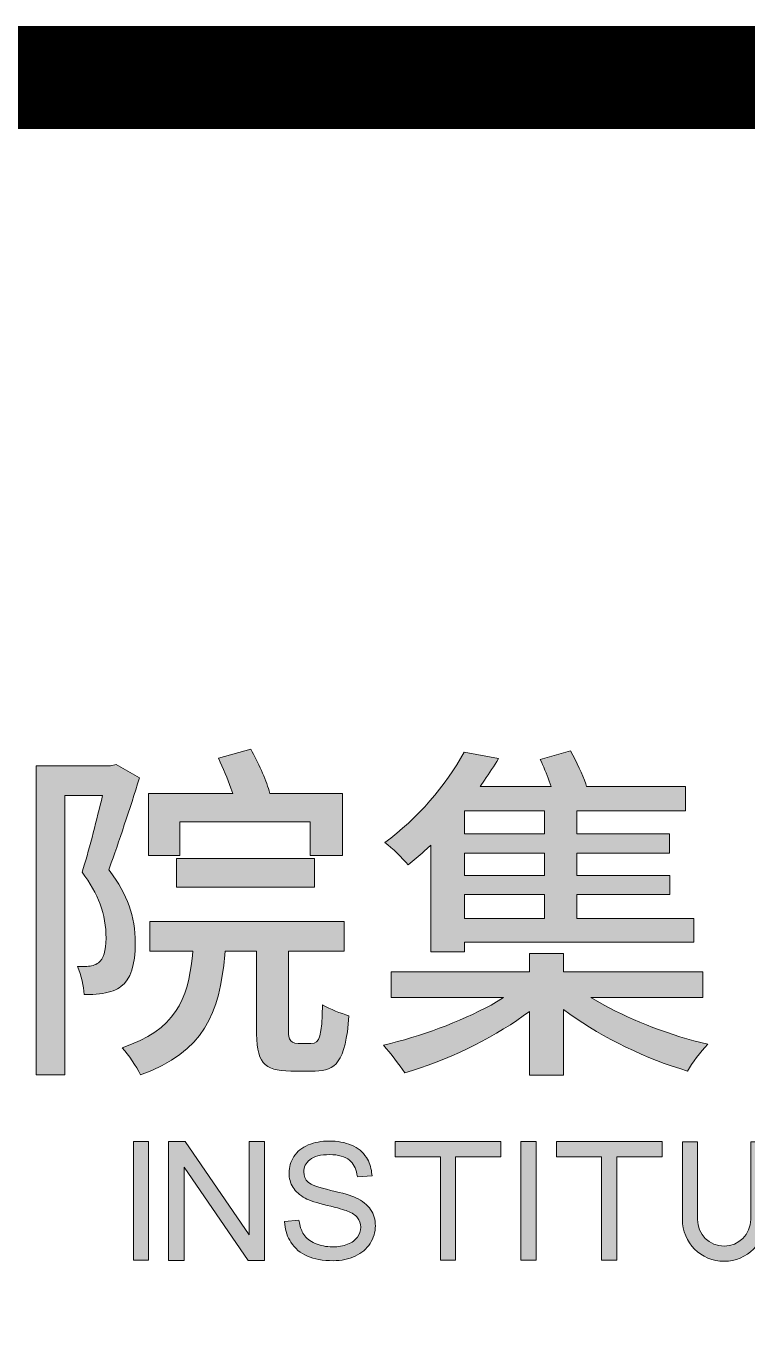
# Model space of a CAD drawing. Header units: millimetres. Extents: x 434053 to 1059003, y -2417481 to 936527.
# Drawn here: x 568757 to 569177, y -2387747 to -2386991 of the extents above; entities that cross this region are included whole.
import ezdxf

# ---------------------------------------------------------------- set-up
doc = ezdxf.new("R2010")
doc.units = ezdxf.units.MM
doc.header["$LTSCALE"] = 1000
doc.header["$MEASUREMENT"] = 0
for name, color, linetype in [('_U+56FE_U+5C42 1', 7, 'Continuous'), ('A-ANNO-TTLB', 7, 'Continuous'), ('图框层', 3, 'Continuous')]:
    doc.layers.add(name, color=color, linetype=linetype)

# ---------------------------------------------------------------- blocks, each defined once
blk = doc.blocks.new('asdfgafglogo2021h')
at = {"layer": '_U+56FE_U+5C42 1'}
h = blk.add_hatch(color=256, dxfattribs=at)
h.dxf.hatch_style = 2
edge = h.paths.add_edge_path()
edge.add_spline(control_points=[(395980.5, -17524.9), (395980.5, -17524.9), (395984.4, -17524.9), (395984.4, -17524.9), (395984.4, -17524.9), (395984.4, -17485.5), (395984.4, -17485.5), (395984.4, -17485.5), (396136.1, -17485.5), (396136.1, -17485.5), (396136.1, -17485.5), (396136.1, -17524.9), (396136.1, -17524.9), (396136.1, -17524.9), (396141.2, -17524.9), (396141.2, -17524.9), (396141.2, -17524.9), (396141.2, -17524.8), (396141.2, -17524.8), (396141.2, -17524.8), (396173.9, -17524.8), (396173.9, -17524.8), (396173.9, -17524.8), (396173.9, -17452.7), (396173.9, -17452.7), (396173.9, -17452.7), (396089.4, -17452.7), (396089.4, -17452.7), (396089.4, -17452.7), (396088.4, -17449.3), (396088.4, -17449.3), (396084.3, -17435.4), (396075.9, -17416.4), (396067.1, -17401), (396067.1, -17401), (396029.4, -17411.6), (396029.4, -17411.6), (396035.1, -17423.2), (396040.2, -17435.4), (396044, -17446.5), (396044, -17446.5), (396046.1, -17452.7), (396046.1, -17452.7), (396046.1, -17452.7), (395948.2, -17452.7), (395948.2, -17452.7), (395948.2, -17452.7), (395948.2, -17524.8), (395948.2, -17524.8), (395948.2, -17524.8), (395980.5, -17524.8), (395980.5, -17524.8), (395980.5, -17524.8), (395980.5, -17524.9), (395980.5, -17524.9)], knot_values=[0, 0, 0, 0, 1, 1, 1, 2, 2, 2, 3, 3, 3, 4, 4, 4, 5, 5, 5, 6, 6, 6, 7, 7, 7, 8, 8, 8, 9, 9, 9, 10, 10, 10, 11, 11, 11, 12, 12, 12, 13, 13, 13, 14, 14, 14, 15, 15, 15, 16, 16, 16, 17, 17, 17, 18, 18, 18, 18], degree=3, periodic=0)
h = blk.add_hatch(color=256, dxfattribs=at)
h.dxf.hatch_style = 2
edge = h.paths.add_edge_path()
edge.add_spline(control_points=[(396391.8, -17780.6), (396391.8, -17780.6), (396391.8, -17706.2), (396391.8, -17706.2), (396391.8, -17706.2), (396384.4, -17711.5), (396384.4, -17711.5), (396345.9, -17739.1), (396294.6, -17763.7), (396246.4, -17777.7), (396240.2, -17768.3), (396230.5, -17755.5), (396221.6, -17745.5), (396264.8, -17735.5), (396310.1, -17718.7), (396347.1, -17698.8), (396347.1, -17698.8), (396361.3, -17689.9), (396361.3, -17689.9), (396361.3, -17689.9), (396230.8, -17689.9), (396230.8, -17689.9), (396230.8, -17689.9), (396230.8, -17660), (396230.8, -17660), (396230.8, -17660), (396391.8, -17660), (396391.8, -17660), (396391.8, -17660), (396391.8, -17638.9), (396391.8, -17638.9), (396391.8, -17638.9), (396431.2, -17638.9), (396431.2, -17638.9), (396431.2, -17638.9), (396431.2, -17660), (396431.2, -17660), (396431.2, -17660), (396593.5, -17660), (396593.5, -17660), (396593.5, -17660), (396593.5, -17689.9), (396593.5, -17689.9), (396593.5, -17689.9), (396463.1, -17689.9), (396463.1, -17689.9), (396463.1, -17689.9), (396478.7, -17698.8), (396478.7, -17698.8), (396512.6, -17717.8), (396556.1, -17734.3), (396599.2, -17744.5), (396590.7, -17753.6), (396581.3, -17765.9), (396575.6, -17775.6), (396528.2, -17761.7), (396477.3, -17737.2), (396438.7, -17709.4), (396438.7, -17709.4), (396431.2, -17704.1), (396431.2, -17704.1), (396431.2, -17704.1), (396431.2, -17780.6), (396431.2, -17780.6), (396431.2, -17780.6), (396391.8, -17780.6), (396391.8, -17780.6)], knot_values=[0, 0, 0, 0, 1, 1, 1, 2, 2, 2, 3, 3, 3, 4, 4, 4, 5, 5, 5, 6, 6, 6, 7, 7, 7, 8, 8, 8, 9, 9, 9, 10, 10, 10, 11, 11, 11, 12, 12, 12, 13, 13, 13, 14, 14, 14, 15, 15, 15, 16, 16, 16, 17, 17, 17, 18, 18, 18, 19, 19, 19, 20, 20, 20, 21, 21, 21, 22, 22, 22, 22], degree=3, periodic=0)
edge = h.paths.add_edge_path()
edge.add_spline(control_points=[(396276.7, -17637), (396276.7, -17637), (396276.7, -17512.9), (396276.7, -17512.9), (396276.7, -17512.9), (396268.9, -17519.8), (396268.9, -17519.8), (396262.8, -17525.3), (396256.6, -17530.5), (396250.4, -17535.7), (396243.1, -17526.9), (396232.5, -17516.5), (396223.2, -17509.8), (396261.1, -17481.6), (396294.3, -17443.7), (396315.5, -17404.4), (396315.5, -17404.4), (396355.6, -17412), (396355.6, -17412), (396350.4, -17420.4), (396345, -17428.7), (396339.3, -17437), (396339.3, -17437), (396334.3, -17444.4), (396334.3, -17444.4), (396334.3, -17444.4), (396417, -17444.4), (396417, -17444.4), (396417, -17444.4), (396414.7, -17438.1), (396414.7, -17438.1), (396411.6, -17429.5), (396407.9, -17420.8), (396404.1, -17412.9), (396404.1, -17412.9), (396439.5, -17403), (396439.5, -17403), (396446.8, -17416.2), (396453.4, -17430.2), (396457.2, -17441.2), (396457.2, -17441.2), (396458.2, -17444.4), (396458.2, -17444.4), (396458.2, -17444.4), (396573.2, -17444.4), (396573.2, -17444.4), (396573.2, -17444.4), (396573.2, -17472.7), (396573.2, -17472.7), (396573.2, -17472.7), (396447, -17472.7), (396447, -17472.7), (396447, -17472.7), (396447, -17499.4), (396447, -17499.4), (396447, -17499.4), (396554.6, -17499.4), (396554.6, -17499.4), (396554.6, -17499.4), (396554.6, -17521.9), (396554.6, -17521.9), (396554.6, -17521.9), (396447, -17521.9), (396447, -17521.9), (396447, -17521.9), (396447, -17547.9), (396447, -17547.9), (396447, -17547.9), (396555, -17547.9), (396555, -17547.9), (396555, -17547.9), (396555, -17570.3), (396555, -17570.3), (396555, -17570.3), (396447, -17570.3), (396447, -17570.3), (396447, -17570.3), (396447, -17597.9), (396447, -17597.9), (396447, -17597.9), (396583.1, -17597.9), (396583.1, -17597.9), (396583.1, -17597.9), (396583.1, -17625.8), (396583.1, -17625.8), (396583.1, -17625.8), (396316.2, -17625.8), (396316.2, -17625.8), (396316.2, -17625.8), (396316.2, -17637), (396316.2, -17637), (396316.2, -17637), (396276.7, -17637), (396276.7, -17637)], knot_values=[0, 0, 0, 0, 1, 1, 1, 2, 2, 2, 3, 3, 3, 4, 4, 4, 5, 5, 5, 6, 6, 6, 7, 7, 7, 8, 8, 8, 9, 9, 9, 10, 10, 10, 11, 11, 11, 12, 12, 12, 13, 13, 13, 14, 14, 14, 15, 15, 15, 16, 16, 16, 17, 17, 17, 18, 18, 18, 19, 19, 19, 20, 20, 20, 21, 21, 21, 22, 22, 22, 23, 23, 23, 24, 24, 24, 25, 25, 25, 26, 26, 26, 27, 27, 27, 28, 28, 28, 29, 29, 29, 30, 30, 30, 31, 31, 31, 31], degree=3, periodic=0)
h.paths.add_polyline_path([(396316.2, -17597.9), (396409.2, -17597.9), (396409.2, -17570.3), (396316.2, -17570.3)])
h.paths.add_polyline_path([(396316.2, -17547.9), (396409.2, -17547.9), (396409.2, -17521.9), (396316.2, -17521.9)])
h.paths.add_polyline_path([(396316.2, -17499.4), (396409.2, -17499.4), (396409.2, -17472.7), (396316.2, -17472.7)])
h = blk.add_hatch(color=256, dxfattribs=at)
h.dxf.hatch_style = 2
edge = h.paths.add_edge_path()
edge.add_spline(control_points=[(395903.4, -17543.5), (395903.4, -17543.5), (395901.8, -17541.5), (395901.8, -17541.5), (395901.8, -17541.5), (395902.7, -17539.1), (395902.7, -17539.1), (395913.3, -17509.5), (395926.3, -17470.6), (395937.5, -17434.5), (395937.5, -17434.5), (395910.2, -17418.7), (395910.2, -17418.7), (395910.2, -17418.7), (395903.8, -17420.4), (395903.8, -17420.4), (395903.8, -17420.4), (395817.1, -17420.4), (395817.1, -17420.4), (395817.1, -17420.4), (395817.1, -17780.2), (395817.1, -17780.2), (395817.1, -17780.2), (395850.7, -17780.2), (395850.7, -17780.2), (395850.7, -17780.2), (395850.7, -17454.9), (395850.7, -17454.9), (395850.7, -17454.9), (395894.5, -17454.9), (395894.5, -17454.9), (395894.5, -17454.9), (395893.1, -17460.7), (395893.1, -17460.7), (395886.3, -17488.6), (395878.5, -17520.2), (395870.6, -17544.3), (395889.4, -17568.5), (395898.6, -17593.6), (395898.6, -17621), (395898.6, -17635.7), (395895.7, -17645.1), (395889.6, -17649.6), (395885.9, -17652.4), (395881.3, -17653.8), (395876.2, -17653.8), (395876.2, -17653.8), (395873, -17654), (395871.3, -17654), (395869.5, -17654), (395867.7, -17654), (395865.5, -17653.9), (395869.9, -17664.5), (395872.5, -17676.9), (395873.2, -17686.4), (395875.1, -17686.4), (395877.1, -17686.5), (395879, -17686.5), (395884.6, -17686.5), (395889.8, -17686.2), (395894.3, -17685.4), (395904.4, -17683.7), (395910.8, -17681.3), (395915.9, -17677.2), (395927.3, -17668.7), (395932.6, -17652.5), (395932.6, -17626.4), (395932.6, -17595.8), (395923.3, -17569.5), (395903.4, -17543.5)], knot_values=[0, 0, 0, 0, 1, 1, 1, 2, 2, 2, 3, 3, 3, 4, 4, 4, 5, 5, 5, 6, 6, 6, 7, 7, 7, 8, 8, 8, 9, 9, 9, 10, 10, 10, 11, 11, 11, 12, 12, 12, 13, 13, 13, 14, 14, 14, 15, 15, 15, 16, 16, 16, 17, 17, 17, 18, 18, 18, 19, 19, 19, 20, 20, 20, 21, 21, 21, 22, 22, 22, 23, 23, 23, 23], degree=3, periodic=0)
h = blk.add_hatch(color=256, dxfattribs=at)
h.dxf.hatch_style = 2
h.paths.add_polyline_path([(396141.2, -17528.4), (396136.1, -17528.4), (396136.1, -17528.4), (395984.4, -17528.4), (395984.4, -17528.4), (395980.5, -17528.4), (395980.5, -17561.7), (396141.2, -17561.7)])
h = blk.add_hatch(color=256, dxfattribs=at)
h.dxf.hatch_style = 2
edge = h.paths.add_edge_path()
edge.add_spline(control_points=[(396150.8, -17698.5), (396149.9, -17734.3), (396147.7, -17743.6), (396137.2, -17743.6), (396137.2, -17743.6), (396122.3, -17743.6), (396122.3, -17743.6), (396111, -17743.6), (396111, -17735.3), (396111, -17725.7), (396111, -17725.7), (396111, -17636.1), (396111, -17636.1), (396111, -17636.1), (396176, -17636.1), (396176, -17636.1), (396176, -17636.1), (396176, -17601.7), (396176, -17601.7), (396176, -17601.7), (395949.5, -17601.7), (395949.5, -17601.7), (395949.5, -17601.7), (395949.5, -17636.1), (395949.5, -17636.1), (395949.5, -17636.1), (395999.6, -17636.1), (395999.6, -17636.1), (395999.6, -17636.1), (395999.1, -17641.3), (395999.1, -17641.3), (395994.2, -17693), (395978.9, -17727.5), (395917.3, -17748.6), (395925.2, -17757.3), (395933.9, -17769.7), (395938.7, -17780.2), (396012.7, -17753.3), (396030.9, -17708.3), (396036.9, -17640.4), (396036.9, -17640.4), (396037.3, -17636.1), (396037.3, -17636.1), (396037.3, -17636.1), (396073.6, -17636.1), (396073.6, -17636.1), (396073.6, -17636.1), (396073.6, -17725.3), (396073.6, -17725.3), (396073.6, -17765.7), (396081.5, -17775.6), (396113.6, -17775.6), (396113.6, -17775.6), (396142.2, -17775.6), (396142.2, -17775.6), (396165.4, -17775.6), (396177.4, -17765.9), (396181.5, -17711.4), (396171.7, -17708.3), (396159.8, -17703.8), (396150.8, -17698.5)], knot_values=[0, 0, 0, 0, 1, 1, 1, 2, 2, 2, 3, 3, 3, 4, 4, 4, 5, 5, 5, 6, 6, 6, 7, 7, 7, 8, 8, 8, 9, 9, 9, 10, 10, 10, 11, 11, 11, 12, 12, 12, 13, 13, 13, 14, 14, 14, 15, 15, 15, 16, 16, 16, 17, 17, 17, 18, 18, 18, 19, 19, 19, 20, 20, 20, 20], degree=3, periodic=0)
h = blk.add_hatch(color=256, dxfattribs=at)
h.dxf.hatch_style = 2
edge = h.paths.add_edge_path()
edge.add_spline(control_points=[(396189.5, -17923.1), (396184.1, -17920.6), (396174.3, -17917.7), (396160.3, -17914.5), (396145.9, -17911.2), (396137.3, -17908), (396133.9, -17905), (396130.5, -17901.8), (396128.8, -17897.9), (396128.8, -17893), (396128.8, -17887.5), (396131.2, -17882.8), (396136, -17878.8), (396140.9, -17874.9), (396148.4, -17872.9), (396159.1, -17872.9), (396169.2, -17872.9), (396176.9, -17875.1), (396182.1, -17879.4), (396186.6, -17883.2), (396189.5, -17888.7), (396190.8, -17895.7), (396190.8, -17895.7), (396191.3, -17898.7), (396191.3, -17898.7), (396191.3, -17898.7), (396208.4, -17897.5), (396208.4, -17897.5), (396208.4, -17897.5), (396207.9, -17893.9), (396207.9, -17893.9), (396207.2, -17887.3), (396205.2, -17881.5), (396201.7, -17876.1), (396197.7, -17869.9), (396191.9, -17865.1), (396184.4, -17861.9), (396176.8, -17858.7), (396168.1, -17857.1), (396158.4, -17857.1), (396149.5, -17857.1), (396141.3, -17858.6), (396134, -17861.7), (396126.8, -17864.7), (396121.2, -17869.2), (396117.4, -17875.2), (396113.6, -17881.1), (396111.7, -17887.5), (396111.7, -17894.2), (396111.7, -17900.5), (396113.2, -17906), (396116.3, -17911), (396119.4, -17916), (396124.1, -17920.2), (396130.5, -17923.6), (396135.4, -17926.3), (396144, -17929.1), (396156.1, -17932), (396168.2, -17935), (396176.1, -17937.2), (396179.6, -17938.6), (396185.1, -17940.7), (396189.1, -17943.3), (396191.4, -17946.5), (396193.8, -17949.6), (396195.1, -17953.3), (396195.1, -17957.5), (396195.1, -17961.6), (396193.8, -17965.5), (396191.3, -17969), (396188.8, -17972.5), (396185, -17975.3), (396179.9, -17977.3), (396174.9, -17979.3), (396169, -17980.3), (396162.3, -17980.3), (396154.9, -17980.3), (396148.1, -17978.9), (396142.1, -17976.3), (396136.2, -17973.7), (396131.7, -17970.2), (396128.8, -17965.8), (396126.4, -17962.2), (396124.7, -17957.7), (396123.8, -17952.3), (396123.8, -17952.3), (396123.2, -17949.2), (396123.2, -17949.2), (396123.2, -17949.2), (396106.5, -17950.7), (396106.5, -17950.7), (396106.5, -17950.7), (396106.8, -17954.1), (396106.8, -17954.1), (396107.5, -17961.9), (396109.9, -17968.9), (396113.9, -17975), (396118.5, -17982.2), (396124.8, -17987.5), (396133, -17991.1), (396141, -17994.6), (396151.1, -17996.4), (396163.2, -17996.4), (396172.7, -17996.4), (396181.3, -17994.6), (396188.7, -17991.1), (396196.3, -17987.6), (396202.1, -17982.6), (396206.1, -17976.3), (396210.1, -17970), (396212.2, -17963.1), (396212.2, -17956), (396212.2, -17948.8), (396210.3, -17942.4), (396206.7, -17936.9), (396203, -17931.3), (396197.2, -17926.7), (396189.5, -17923.1)], knot_values=[0, 0, 0, 0, 1, 1, 1, 2, 2, 2, 3, 3, 3, 4, 4, 4, 5, 5, 5, 6, 6, 6, 7, 7, 7, 8, 8, 8, 9, 9, 9, 10, 10, 10, 11, 11, 11, 12, 12, 12, 13, 13, 13, 14, 14, 14, 15, 15, 15, 16, 16, 16, 17, 17, 17, 18, 18, 18, 19, 19, 19, 20, 20, 20, 21, 21, 21, 22, 22, 22, 23, 23, 23, 24, 24, 24, 25, 25, 25, 26, 26, 26, 27, 27, 27, 28, 28, 28, 29, 29, 29, 30, 30, 30, 31, 31, 31, 32, 32, 32, 33, 33, 33, 34, 34, 34, 35, 35, 35, 36, 36, 36, 37, 37, 37, 38, 38, 38, 39, 39, 39, 39], degree=3, periodic=0)
h = blk.add_hatch(color=256, dxfattribs=at)
h.dxf.hatch_style = 2
h.paths.add_polyline_path([(395930.4, -17995.6), (395948, -17995.6), (395948, -17857.8), (395930.4, -17857.8)])
h = blk.add_hatch(color=256, dxfattribs=at)
h.dxf.hatch_style = 2
h.paths.add_polyline_path([(396065.3, -17966.2), (395990.8, -17857.8), (395971.5, -17857.8), (395971.5, -17996), (395989.5, -17996), (395989.5, -17887.5), (396064.1, -17996), (396083.3, -17996), (396083.3, -17857.8), (396065.3, -17857.8)])
h = blk.add_hatch(color=256, dxfattribs=at)
h.dxf.hatch_style = 2
h.paths.add_polyline_path([(396235.2, -17875.4), (396288, -17875.4), (396288, -17995.6), (396305.6, -17995.6), (396305.6, -17875.4), (396358.3, -17875.4), (396358.3, -17857.8), (396235.2, -17857.8)])
h = blk.add_hatch(color=256, dxfattribs=at)
h.dxf.hatch_style = 2
h.paths.add_polyline_path([(396381.8, -17995.6), (396399.5, -17995.6), (396399.5, -17857.8), (396381.8, -17857.8)])
h = blk.add_hatch(color=256, dxfattribs=at)
h.dxf.hatch_style = 2
h.paths.add_polyline_path([(396423, -17875.4), (396475.7, -17875.4), (396475.7, -17995.6), (396493.3, -17995.6), (396493.3, -17875.4), (396546.1, -17875.4), (396546.1, -17857.8), (396423, -17857.8)])
h = blk.add_hatch(color=256, dxfattribs=at)
h.dxf.hatch_style = 2
edge = h.paths.add_edge_path()
edge.add_spline(control_points=[(396649.3, -17948.5), (396649.3, -17965.6), (396635.4, -17979.5), (396618.3, -17979.5), (396601.3, -17979.5), (396587.4, -17965.6), (396587.4, -17948.5), (396587.4, -17948.5), (396587.4, -17858.2), (396587.4, -17858.2), (396587.4, -17858.2), (396569.8, -17858.2), (396569.8, -17858.2), (396569.8, -17858.2), (396569.8, -17948.5), (396569.8, -17948.5), (396569.8, -17975.3), (396591.5, -17997.1), (396618.3, -17997.1), (396645.1, -17997.1), (396666.9, -17975.3), (396666.9, -17948.5), (396666.9, -17948.5), (396666.9, -17858.2), (396666.9, -17858.2), (396666.9, -17858.2), (396649.3, -17858.2), (396649.3, -17858.2), (396649.3, -17858.2), (396649.3, -17948.5), (396649.3, -17948.5)], knot_values=[0, 0, 0, 0, 1, 1, 1, 2, 2, 2, 3, 3, 3, 4, 4, 4, 5, 5, 5, 6, 6, 6, 7, 7, 7, 8, 8, 8, 9, 9, 9, 10, 10, 10, 10], degree=3, periodic=0)
at = {"layer": '_U+56FE_U+5C42 1', "lineweight": 0}
for p, q in [((396409.2, -17472.7), (396316.2, -17472.7)), ((396316.2, -17472.7), (396316.2, -17499.4)), ((396409.2, -17499.4), (396409.2, -17472.7)), ((396316.2, -17499.4), (396409.2, -17499.4)), ((396409.2, -17521.9), (396316.2, -17521.9)), ((396316.2, -17521.9), (396316.2, -17547.9)), ((396409.2, -17547.9), (396409.2, -17521.9)), ((396316.2, -17547.9), (396409.2, -17547.9)), ((396409.2, -17570.3), (396316.2, -17570.3)), ((396316.2, -17570.3), (396316.2, -17597.9)), ((396409.2, -17597.9), (396409.2, -17570.3)), ((396316.2, -17597.9), (396409.2, -17597.9))]:
    blk.add_line(p, q, dxfattribs=at)
for points in [[(396141.2, -17528.4), (396136.1, -17528.4), (396136.1, -17528.4), (395984.4, -17528.4), (395984.4, -17528.4), (395980.5, -17528.4), (395980.5, -17561.7), (396141.2, -17561.7), (396141.2, -17528.4)], [(395930.4, -17995.6), (395948, -17995.6), (395948, -17857.8), (395930.4, -17857.8), (395930.4, -17995.6)], [(396065.3, -17966.2), (395990.8, -17857.8), (395971.5, -17857.8), (395971.5, -17996), (395989.5, -17996), (395989.5, -17887.5), (396064.1, -17996), (396083.3, -17996), (396083.3, -17857.8), (396065.3, -17857.8), (396065.3, -17966.2)], [(396235.2, -17875.4), (396288, -17875.4), (396288, -17995.6), (396305.6, -17995.6), (396305.6, -17875.4), (396358.3, -17875.4), (396358.3, -17857.8), (396235.2, -17857.8), (396235.2, -17875.4)], [(396381.8, -17995.6), (396399.5, -17995.6), (396399.5, -17857.8), (396381.8, -17857.8), (396381.8, -17995.6)], [(396423, -17875.4), (396475.7, -17875.4), (396475.7, -17995.6), (396493.3, -17995.6), (396493.3, -17875.4), (396546.1, -17875.4), (396546.1, -17857.8), (396423, -17857.8), (396423, -17875.4)]]:
    blk.add_lwpolyline(points, dxfattribs=at)
for points, knots in [([(395980.5, -17524.9), (395980.5, -17524.9), (395984.4, -17524.9), (395984.4, -17524.9), (395984.4, -17524.9), (395984.4, -17485.5), (395984.4, -17485.5), (395984.4, -17485.5), (396136.1, -17485.5), (396136.1, -17485.5), (396136.1, -17485.5), (396136.1, -17524.9), (396136.1, -17524.9), (396136.1, -17524.9), (396141.2, -17524.9), (396141.2, -17524.9), (396141.2, -17524.9), (396141.2, -17524.8), (396141.2, -17524.8), (396141.2, -17524.8), (396173.9, -17524.8), (396173.9, -17524.8), (396173.9, -17524.8), (396173.9, -17452.7), (396173.9, -17452.7), (396173.9, -17452.7), (396089.4, -17452.7), (396089.4, -17452.7), (396089.4, -17452.7), (396088.4, -17449.3), (396088.4, -17449.3), (396084.3, -17435.4), (396075.9, -17416.4), (396067.1, -17401), (396067.1, -17401), (396029.4, -17411.6), (396029.4, -17411.6), (396035.1, -17423.2), (396040.2, -17435.4), (396044, -17446.5), (396044, -17446.5), (396046.1, -17452.7), (396046.1, -17452.7), (396046.1, -17452.7), (395948.2, -17452.7), (395948.2, -17452.7), (395948.2, -17452.7), (395948.2, -17524.8), (395948.2, -17524.8), (395948.2, -17524.8), (395980.5, -17524.8), (395980.5, -17524.8), (395980.5, -17524.8), (395980.5, -17524.9), (395980.5, -17524.9)], [0, 0, 0, 0, 1, 1, 1, 2, 2, 2, 3, 3, 3, 4, 4, 4, 5, 5, 5, 6, 6, 6, 7, 7, 7, 8, 8, 8, 9, 9, 9, 10, 10, 10, 11, 11, 11, 12, 12, 12, 13, 13, 13, 14, 14, 14, 15, 15, 15, 16, 16, 16, 17, 17, 17, 18, 18, 18, 18]), ([(395903.4, -17543.5), (395903.4, -17543.5), (395901.8, -17541.5), (395901.8, -17541.5), (395901.8, -17541.5), (395902.7, -17539.1), (395902.7, -17539.1), (395913.3, -17509.5), (395926.3, -17470.6), (395937.5, -17434.5), (395937.5, -17434.5), (395910.2, -17418.7), (395910.2, -17418.7), (395910.2, -17418.7), (395903.8, -17420.4), (395903.8, -17420.4), (395903.8, -17420.4), (395817.1, -17420.4), (395817.1, -17420.4), (395817.1, -17420.4), (395817.1, -17780.2), (395817.1, -17780.2), (395817.1, -17780.2), (395850.7, -17780.2), (395850.7, -17780.2), (395850.7, -17780.2), (395850.7, -17454.9), (395850.7, -17454.9), (395850.7, -17454.9), (395894.5, -17454.9), (395894.5, -17454.9), (395894.5, -17454.9), (395893.1, -17460.7), (395893.1, -17460.7), (395886.3, -17488.6), (395878.5, -17520.2), (395870.6, -17544.3), (395889.4, -17568.5), (395898.6, -17593.6), (395898.6, -17621), (395898.6, -17635.7), (395895.7, -17645.1), (395889.6, -17649.6), (395885.9, -17652.4), (395881.3, -17653.8), (395876.2, -17653.8), (395876.2, -17653.8), (395873, -17654), (395871.3, -17654), (395869.5, -17654), (395867.7, -17654), (395865.5, -17653.9), (395869.9, -17664.5), (395872.5, -17676.9), (395873.2, -17686.4), (395875.1, -17686.4), (395877.1, -17686.5), (395879, -17686.5), (395884.6, -17686.5), (395889.8, -17686.2), (395894.3, -17685.4), (395904.4, -17683.7), (395910.8, -17681.3), (395915.9, -17677.2), (395927.3, -17668.7), (395932.6, -17652.5), (395932.6, -17626.4), (395932.6, -17595.8), (395923.3, -17569.5), (395903.4, -17543.5)], [0, 0, 0, 0, 1, 1, 1, 2, 2, 2, 3, 3, 3, 4, 4, 4, 5, 5, 5, 6, 6, 6, 7, 7, 7, 8, 8, 8, 9, 9, 9, 10, 10, 10, 11, 11, 11, 12, 12, 12, 13, 13, 13, 14, 14, 14, 15, 15, 15, 16, 16, 16, 17, 17, 17, 18, 18, 18, 19, 19, 19, 20, 20, 20, 21, 21, 21, 22, 22, 22, 23, 23, 23, 23]), ([(396150.8, -17698.5), (396149.9, -17734.3), (396147.7, -17743.6), (396137.2, -17743.6), (396137.2, -17743.6), (396122.3, -17743.6), (396122.3, -17743.6), (396111, -17743.6), (396111, -17735.3), (396111, -17725.7), (396111, -17725.7), (396111, -17636.1), (396111, -17636.1), (396111, -17636.1), (396176, -17636.1), (396176, -17636.1), (396176, -17636.1), (396176, -17601.7), (396176, -17601.7), (396176, -17601.7), (395949.5, -17601.7), (395949.5, -17601.7), (395949.5, -17601.7), (395949.5, -17636.1), (395949.5, -17636.1), (395949.5, -17636.1), (395999.6, -17636.1), (395999.6, -17636.1), (395999.6, -17636.1), (395999.1, -17641.3), (395999.1, -17641.3), (395994.2, -17693), (395978.9, -17727.5), (395917.3, -17748.6), (395925.2, -17757.3), (395933.9, -17769.7), (395938.7, -17780.2), (396012.7, -17753.3), (396030.9, -17708.3), (396036.9, -17640.4), (396036.9, -17640.4), (396037.3, -17636.1), (396037.3, -17636.1), (396037.3, -17636.1), (396073.6, -17636.1), (396073.6, -17636.1), (396073.6, -17636.1), (396073.6, -17725.3), (396073.6, -17725.3), (396073.6, -17765.7), (396081.5, -17775.6), (396113.6, -17775.6), (396113.6, -17775.6), (396142.2, -17775.6), (396142.2, -17775.6), (396165.4, -17775.6), (396177.4, -17765.9), (396181.5, -17711.4), (396171.7, -17708.3), (396159.8, -17703.8), (396150.8, -17698.5)], [0, 0, 0, 0, 1, 1, 1, 2, 2, 2, 3, 3, 3, 4, 4, 4, 5, 5, 5, 6, 6, 6, 7, 7, 7, 8, 8, 8, 9, 9, 9, 10, 10, 10, 11, 11, 11, 12, 12, 12, 13, 13, 13, 14, 14, 14, 15, 15, 15, 16, 16, 16, 17, 17, 17, 18, 18, 18, 19, 19, 19, 20, 20, 20, 20]), ([(396189.5, -17923.1), (396184.1, -17920.6), (396174.3, -17917.7), (396160.3, -17914.5), (396145.9, -17911.2), (396137.3, -17908), (396133.9, -17905), (396130.5, -17901.8), (396128.8, -17897.9), (396128.8, -17893), (396128.8, -17887.5), (396131.2, -17882.8), (396136, -17878.8), (396140.9, -17874.9), (396148.4, -17872.9), (396159.1, -17872.9), (396169.2, -17872.9), (396176.9, -17875.1), (396182.1, -17879.4), (396186.6, -17883.2), (396189.5, -17888.7), (396190.8, -17895.7), (396190.8, -17895.7), (396191.3, -17898.7), (396191.3, -17898.7), (396191.3, -17898.7), (396208.4, -17897.5), (396208.4, -17897.5), (396208.4, -17897.5), (396207.9, -17893.9), (396207.9, -17893.9), (396207.2, -17887.3), (396205.2, -17881.5), (396201.7, -17876.1), (396197.7, -17869.9), (396191.9, -17865.1), (396184.4, -17861.9), (396176.8, -17858.7), (396168.1, -17857.1), (396158.4, -17857.1), (396149.5, -17857.1), (396141.3, -17858.6), (396134, -17861.7), (396126.8, -17864.7), (396121.2, -17869.2), (396117.4, -17875.2), (396113.6, -17881.1), (396111.7, -17887.5), (396111.7, -17894.2), (396111.7, -17900.5), (396113.2, -17906), (396116.3, -17911), (396119.4, -17916), (396124.1, -17920.2), (396130.5, -17923.6), (396135.4, -17926.3), (396144, -17929.1), (396156.1, -17932), (396168.2, -17935), (396176.1, -17937.2), (396179.6, -17938.6), (396185.1, -17940.7), (396189.1, -17943.3), (396191.4, -17946.5), (396193.8, -17949.6), (396195.1, -17953.3), (396195.1, -17957.5), (396195.1, -17961.6), (396193.8, -17965.5), (396191.3, -17969), (396188.8, -17972.5), (396185, -17975.3), (396179.9, -17977.3), (396174.9, -17979.3), (396169, -17980.3), (396162.3, -17980.3), (396154.9, -17980.3), (396148.1, -17978.9), (396142.1, -17976.3), (396136.2, -17973.7), (396131.7, -17970.2), (396128.8, -17965.8), (396126.4, -17962.2), (396124.7, -17957.7), (396123.8, -17952.3), (396123.8, -17952.3), (396123.2, -17949.2), (396123.2, -17949.2), (396123.2, -17949.2), (396106.5, -17950.7), (396106.5, -17950.7), (396106.5, -17950.7), (396106.8, -17954.1), (396106.8, -17954.1), (396107.5, -17961.9), (396109.9, -17968.9), (396113.9, -17975), (396118.5, -17982.2), (396124.8, -17987.5), (396133, -17991.1), (396141, -17994.6), (396151.1, -17996.4), (396163.2, -17996.4), (396172.7, -17996.4), (396181.3, -17994.6), (396188.7, -17991.1), (396196.3, -17987.6), (396202.1, -17982.6), (396206.1, -17976.3), (396210.1, -17970), (396212.2, -17963.1), (396212.2, -17956), (396212.2, -17948.8), (396210.3, -17942.4), (396206.7, -17936.9), (396203, -17931.3), (396197.2, -17926.7), (396189.5, -17923.1)], [0, 0, 0, 0, 1, 1, 1, 2, 2, 2, 3, 3, 3, 4, 4, 4, 5, 5, 5, 6, 6, 6, 7, 7, 7, 8, 8, 8, 9, 9, 9, 10, 10, 10, 11, 11, 11, 12, 12, 12, 13, 13, 13, 14, 14, 14, 15, 15, 15, 16, 16, 16, 17, 17, 17, 18, 18, 18, 19, 19, 19, 20, 20, 20, 21, 21, 21, 22, 22, 22, 23, 23, 23, 24, 24, 24, 25, 25, 25, 26, 26, 26, 27, 27, 27, 28, 28, 28, 29, 29, 29, 30, 30, 30, 31, 31, 31, 32, 32, 32, 33, 33, 33, 34, 34, 34, 35, 35, 35, 36, 36, 36, 37, 37, 37, 38, 38, 38, 39, 39, 39, 39]), ([(396649.3, -17948.5), (396649.3, -17965.6), (396635.4, -17979.5), (396618.3, -17979.5), (396601.3, -17979.5), (396587.4, -17965.6), (396587.4, -17948.5), (396587.4, -17948.5), (396587.4, -17858.2), (396587.4, -17858.2), (396587.4, -17858.2), (396569.8, -17858.2), (396569.8, -17858.2), (396569.8, -17858.2), (396569.8, -17948.5), (396569.8, -17948.5), (396569.8, -17975.3), (396591.5, -17997.1), (396618.3, -17997.1), (396645.1, -17997.1), (396666.9, -17975.3), (396666.9, -17948.5), (396666.9, -17948.5), (396666.9, -17858.2), (396666.9, -17858.2), (396666.9, -17858.2), (396649.3, -17858.2), (396649.3, -17858.2), (396649.3, -17858.2), (396649.3, -17948.5), (396649.3, -17948.5)], [0, 0, 0, 0, 1, 1, 1, 2, 2, 2, 3, 3, 3, 4, 4, 4, 5, 5, 5, 6, 6, 6, 7, 7, 7, 8, 8, 8, 9, 9, 9, 10, 10, 10, 10])]:
    blk.add_open_spline(points, degree=3, knots=knots, dxfattribs=at)
for points in [[(396404.1, -17412.9), (396404.1, -17412.9), (396439.5, -17403), (396439.5, -17403)], [(396439.5, -17403), (396446.8, -17416.2), (396453.4, -17430.2), (396457.2, -17441.2)], [(396223.2, -17509.8), (396261.1, -17481.6), (396294.3, -17443.7), (396315.5, -17404.4)], [(396315.5, -17404.4), (396315.5, -17404.4), (396355.6, -17412), (396355.6, -17412)], [(396355.6, -17412), (396350.4, -17420.4), (396345, -17428.7), (396339.3, -17437)], [(396414.7, -17438.1), (396411.6, -17429.5), (396407.9, -17420.8), (396404.1, -17412.9)], [(396339.3, -17437), (396339.3, -17437), (396334.3, -17444.4), (396334.3, -17444.4)], [(396334.3, -17444.4), (396334.3, -17444.4), (396417, -17444.4), (396417, -17444.4)], [(396417, -17444.4), (396417, -17444.4), (396414.7, -17438.1), (396414.7, -17438.1)], [(396457.2, -17441.2), (396457.2, -17441.2), (396458.2, -17444.4), (396458.2, -17444.4)], [(396458.2, -17444.4), (396458.2, -17444.4), (396573.2, -17444.4), (396573.2, -17444.4)], [(396573.2, -17444.4), (396573.2, -17444.4), (396573.2, -17472.7), (396573.2, -17472.7)], [(396573.2, -17472.7), (396573.2, -17472.7), (396447, -17472.7), (396447, -17472.7)], [(396447, -17472.7), (396447, -17472.7), (396447, -17499.4), (396447, -17499.4)], [(396447, -17499.4), (396447, -17499.4), (396554.6, -17499.4), (396554.6, -17499.4)], [(396554.6, -17499.4), (396554.6, -17499.4), (396554.6, -17521.9), (396554.6, -17521.9)], [(396250.4, -17535.7), (396243.1, -17526.9), (396232.5, -17516.5), (396223.2, -17509.8)], [(396268.9, -17519.8), (396262.8, -17525.3), (396256.6, -17530.5), (396250.4, -17535.7)], [(396276.7, -17512.9), (396276.7, -17512.9), (396268.9, -17519.8), (396268.9, -17519.8)], [(396276.7, -17637), (396276.7, -17637), (396276.7, -17512.9), (396276.7, -17512.9)], [(396554.6, -17521.9), (396554.6, -17521.9), (396447, -17521.9), (396447, -17521.9)], [(396447, -17521.9), (396447, -17521.9), (396447, -17547.9), (396447, -17547.9)], [(396447, -17547.9), (396447, -17547.9), (396555, -17547.9), (396555, -17547.9)], [(396555, -17547.9), (396555, -17547.9), (396555, -17570.3), (396555, -17570.3)], [(396555, -17570.3), (396555, -17570.3), (396447, -17570.3), (396447, -17570.3)], [(396447, -17570.3), (396447, -17570.3), (396447, -17597.9), (396447, -17597.9)], [(396447, -17597.9), (396447, -17597.9), (396583.1, -17597.9), (396583.1, -17597.9)], [(396583.1, -17597.9), (396583.1, -17597.9), (396583.1, -17625.8), (396583.1, -17625.8)], [(396583.1, -17625.8), (396583.1, -17625.8), (396316.2, -17625.8), (396316.2, -17625.8)], [(396316.2, -17625.8), (396316.2, -17625.8), (396316.2, -17637), (396316.2, -17637)], [(396316.2, -17637), (396316.2, -17637), (396276.7, -17637), (396276.7, -17637)], [(396391.8, -17660), (396391.8, -17660), (396391.8, -17638.9), (396391.8, -17638.9)], [(396391.8, -17638.9), (396391.8, -17638.9), (396431.2, -17638.9), (396431.2, -17638.9)], [(396431.2, -17638.9), (396431.2, -17638.9), (396431.2, -17660), (396431.2, -17660)], [(396230.8, -17689.9), (396230.8, -17689.9), (396230.8, -17660), (396230.8, -17660)], [(396230.8, -17660), (396230.8, -17660), (396391.8, -17660), (396391.8, -17660)], [(396431.2, -17660), (396431.2, -17660), (396593.5, -17660), (396593.5, -17660)], [(396593.5, -17660), (396593.5, -17660), (396593.5, -17689.9), (396593.5, -17689.9)], [(396361.3, -17689.9), (396361.3, -17689.9), (396230.8, -17689.9), (396230.8, -17689.9)], [(396347.1, -17698.8), (396347.1, -17698.8), (396361.3, -17689.9), (396361.3, -17689.9)], [(396593.5, -17689.9), (396593.5, -17689.9), (396463.1, -17689.9), (396463.1, -17689.9)], [(396463.1, -17689.9), (396463.1, -17689.9), (396478.7, -17698.8), (396478.7, -17698.8)], [(396221.6, -17745.5), (396264.8, -17735.5), (396310.1, -17718.7), (396347.1, -17698.8)], [(396391.8, -17706.2), (396391.8, -17706.2), (396384.4, -17711.5), (396384.4, -17711.5)], [(396391.8, -17780.6), (396391.8, -17780.6), (396391.8, -17706.2), (396391.8, -17706.2)], [(396438.7, -17709.4), (396438.7, -17709.4), (396431.2, -17704.1), (396431.2, -17704.1)], [(396431.2, -17704.1), (396431.2, -17704.1), (396431.2, -17780.6), (396431.2, -17780.6)], [(396478.7, -17698.8), (396512.6, -17717.8), (396556.1, -17734.3), (396599.2, -17744.5)], [(396384.4, -17711.5), (396345.9, -17739.1), (396294.6, -17763.7), (396246.4, -17777.7)], [(396575.6, -17775.6), (396528.2, -17761.7), (396477.3, -17737.2), (396438.7, -17709.4)], [(396246.4, -17777.7), (396240.2, -17768.3), (396230.5, -17755.5), (396221.6, -17745.5)], [(396599.2, -17744.5), (396590.7, -17753.6), (396581.3, -17765.9), (396575.6, -17775.6)], [(396431.2, -17780.6), (396431.2, -17780.6), (396391.8, -17780.6), (396391.8, -17780.6)]]:
    blk.add_open_spline(points, degree=3, dxfattribs=at)
blk = doc.blocks.new('asdfgafg21GZ_LABEL3')
at = {"xscale": 0.01, "yscale": 0.01, "zscale": 0.01}
blk.add_blockref('asdfgafglogo2021h', (-3989.925, 166.192), dxfattribs=at)

msp = doc.modelspace()

# ---------------------------------------------------------------- linework, layer by layer
at = {"layer": 'A-ANNO-TTLB', "const_width": 60}
msp.add_lwpolyline([(530050.94, -2415721.27), (570350.94, -2415721.27), (570350.94, -2387021.27), (530050.94, -2387021.27)], close=True, dxfattribs=at)

# ---------------------------------------------------------------- block references
at = {"layer": '图框层', "xscale": 50.00000001002963, "yscale": 50.00000001002963, "zscale": 50.00000001002963}
msp.add_blockref('asdfgafg21GZ_LABEL3', (570350.94, -2387021.27), dxfattribs=at)

doc.saveas('drawing.dxf')
